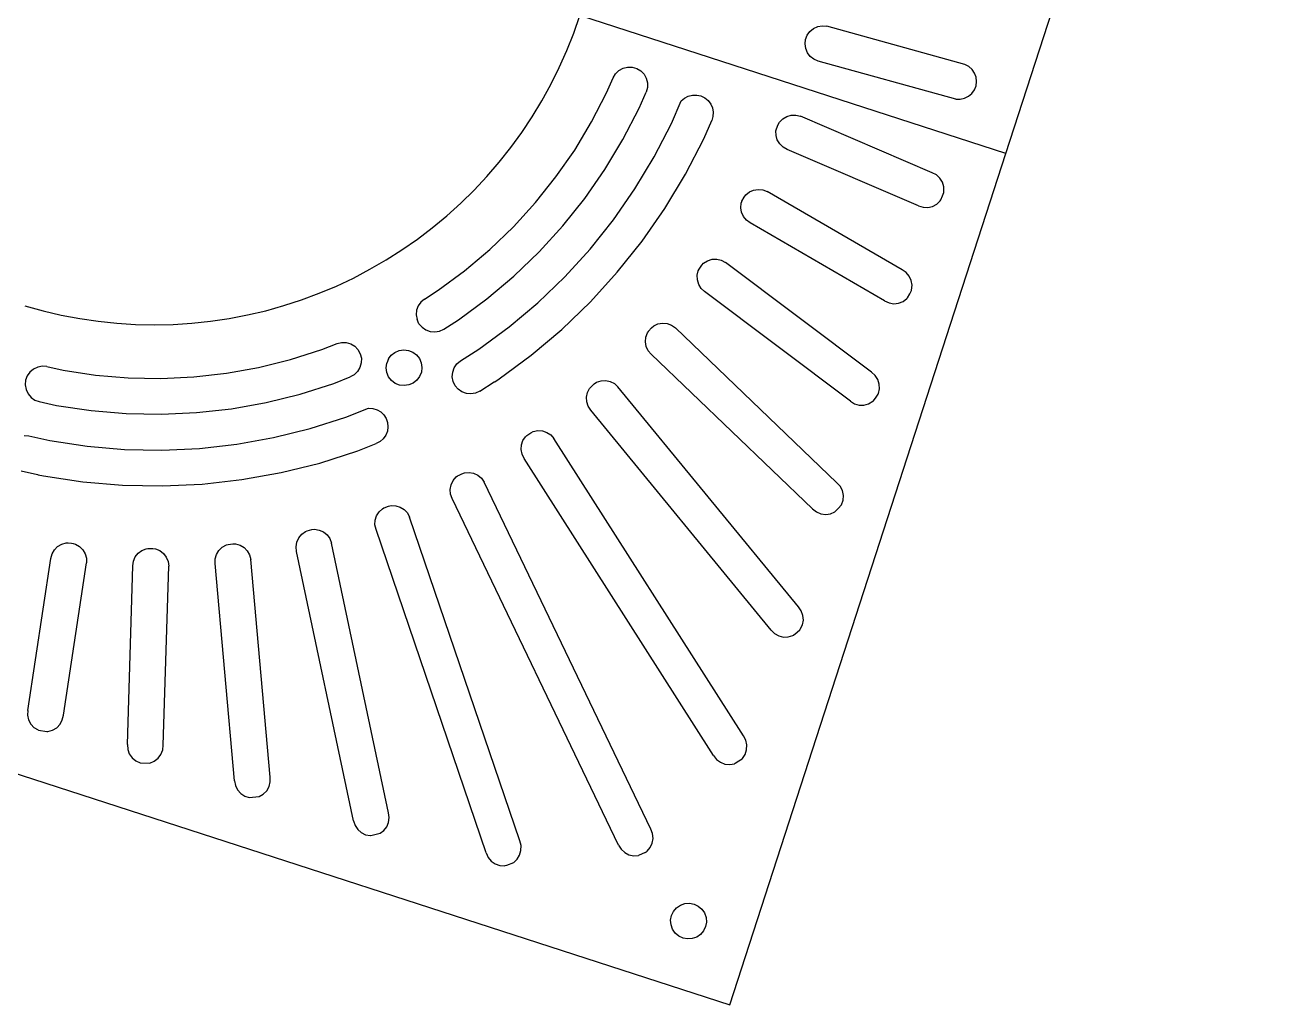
# Model space of a CAD drawing. Extents: x -2918 to -212, y 225 to 5715.
# Drawn here: x -2383.511 to -2382.458, y 388.919 to 389.74 of the extents above; entities that cross this region are included whole.
import ezdxf

# ---------------------------------------------------------------- set-up
doc = ezdxf.new("R2010")
doc.units = 0
doc.layers.get('0').update_dxf_attribs({"linetype": 'CONTINUOUS'})
doc.layers.add('ДВ_ГП_П_МАФ', color=20, linetype='CONTINUOUS')

# ---------------------------------------------------------------- blocks, each defined once
blk = doc.blocks.new('*U45')
at = {"color": 150}
for p, q in [((500, 0), (500, 500)), ((378.27, 34.96), (380.54, 36.15)), ((380.54, 36.15), (383.04, 36.72)), ((463, 40.22), (383.04, 36.72)), ((465.42, 39.81), (463, 40.22)), ((467.66, 38.83), (465.42, 39.81)), ((469.6, 37.33), (467.66, 38.83)), ((471.12, 35.41), (469.6, 37.33)), ((472.14, 33.18), (471.12, 35.41)), ((374.03, 26.08), (374.18, 28.64)), ((374.18, 28.64), (374.98, 31.08)), ((374.98, 31.08), (376.37, 33.23)), ((376.37, 33.23), (378.27, 34.96)), ((471.68, 25.99), (472.42, 28.33)), ((472.58, 30.77), (472.14, 33.18)), ((472.42, 28.33), (472.58, 30.77)), ((374.53, 23.56), (374.03, 26.08)), ((375.66, 21.25), (374.53, 23.56)), ((377.34, 19.31), (375.66, 21.25)), ((466.53, 20.96), (468.65, 22.19)), ((468.65, 22.19), (470.4, 23.91)), ((470.4, 23.91), (471.68, 25.99)), ((379.46, 17.87), (377.34, 19.31)), ((381.88, 17), (379.46, 17.87)), ((384.44, 16.78), (381.88, 17)), ((464.18, 20.27), (384.44, 16.78)), ((464.18, 20.27), (466.53, 20.96)), ((249.73, -10.47), (249.95, 0)), ((500, 0), (249.95, 0)), ((500, -500), (500, 0)), ((249.07, -20.91), (249.73, -10.47)), ((247.97, -31.33), (249.07, -20.91)), ((280.25, -22.56), (282.04, -20.66)), ((282.04, -20.66), (284.25, -19.28)), ((284.25, -19.28), (286.75, -18.52)), ((286.75, -18.52), (289.36, -18.43)), ((289.36, -18.43), (291.9, -19.02)), ((291.9, -19.02), (294.21, -20.25)), ((294.21, -20.25), (296.11, -22.03)), ((374.36, -22.35), (375.52, -20.01)), ((375.52, -20.01), (377.24, -18.05)), ((377.24, -18.05), (379.41, -16.61)), ((379.41, -16.61), (381.88, -15.77)), ((381.88, -15.77), (384.48, -15.6)), ((464.18, -22.99), (384.48, -15.6)), ((277.54, -36.52), (278.43, -27.41)), ((278.43, -27.41), (279.02, -24.87)), ((279.02, -24.87), (280.25, -22.56)), ((296.11, -22.03), (297.49, -24.25)), ((297.49, -24.25), (298.25, -26.75)), ((298.25, -26.75), (298.34, -29.36)), ((317.23, -41.72), (318.56, -28.04)), ((318.56, -28.04), (319.8, -25.98)), ((319.8, -25.98), (321.48, -24.26)), ((321.48, -24.26), (323.52, -22.98)), ((323.52, -22.98), (325.79, -22.21)), ((325.79, -22.21), (328.19, -21.99)), ((328.19, -21.99), (330.57, -22.33)), ((330.57, -22.33), (332.8, -23.22)), ((332.8, -23.22), (334.77, -24.6)), ((334.77, -24.6), (336.36, -26.4)), ((336.36, -26.4), (337.49, -28.52)), ((373.95, -26.53), (373.96, -26.48)), ((374.02, -27.51), (373.95, -26.53)), ((373.96, -26.48), (374.06, -23.86)), ((374.85, -29.98), (374.02, -27.51)), ((374.06, -23.86), (374.36, -22.35)), ((466.85, -23.42), (464.18, -22.99)), ((469.31, -24.54), (466.85, -23.42)), ((471.38, -26.28), (469.31, -24.54)), ((472.91, -28.51), (471.38, -26.28)), ((246.44, -41.68), (247.97, -31.33)), ((297.38, -39.12), (298.34, -29.36)), ((337.07, -44.32), (338.15, -33.26)), ((337.49, -28.52), (338.1, -30.85)), ((338.1, -30.85), (338.15, -33.26)), ((376.3, -32.16), (374.85, -29.98)), ((378.26, -33.88), (376.3, -32.16)), ((380.6, -35.03), (378.26, -33.88)), ((383.16, -35.54), (380.6, -35.03)), ((473.78, -31.07), (472.91, -28.51)), ((473.47, -35.97), (473.72, -33.52)), ((473.72, -33.52), (473.8, -31.42)), ((473.8, -31.42), (473.78, -31.07)), ((244.48, -51.97), (246.44, -41.68)), ((274.57, -54.6), (277.54, -36.52)), ((294.2, -58.5), (297.38, -39.12)), ((313.82, -62.39), (317.23, -41.72)), ((462.64, -42.92), (383.16, -35.54)), ((467.95, -42.18), (470.26, -40.78)), ((470.26, -40.78), (472.11, -38.81)), ((472.11, -38.81), (473.37, -36.41)), ((473.37, -36.41), (473.47, -35.97)), ((333.45, -66.28), (337.07, -44.32)), ((462.64, -42.92), (465.34, -42.91)), ((465.34, -42.91), (467.95, -42.18)), ((242.09, -62.16), (244.48, -51.97)), ((270.42, -72.45), (274.57, -54.6)), ((239.28, -72.24), (242.09, -62.16)), ((289.75, -77.62), (294.2, -58.5)), ((309.08, -82.79), (313.82, -62.39)), ((370.45, -64.66), (372.39, -62.92)), ((372.39, -62.92), (374.72, -61.74)), ((374.72, -61.74), (377.27, -61.2)), ((377.27, -61.2), (379.88, -61.35)), ((464.96, -79.67), (379.88, -61.35)), ((328.41, -87.97), (333.45, -66.28)), ((368.13, -70.89), (368.54, -68.3)), ((368.54, -68.3), (369.02, -66.84)), ((369.02, -66.84), (370.45, -64.66)), ((236.04, -82.2), (239.28, -72.24)), ((265.1, -89.99), (270.42, -72.45)), ((368.07, -71.93), (368.12, -70.95)), ((368.6, -74.48), (368.07, -71.93)), ((368.12, -70.95), (368.13, -70.89)), ((369.78, -76.81), (368.6, -74.48)), ((371.52, -78.75), (369.78, -76.81)), ((232.39, -92.01), (236.04, -82.2)), ((284.05, -96.41), (289.75, -77.62)), ((303, -102.84), (309.08, -82.79)), ((373.7, -80.18), (371.52, -78.75)), ((376.18, -80.99), (373.7, -80.18)), ((461.06, -99.26), (376.18, -80.99)), ((467.57, -80.4), (464.96, -79.67)), ((469.88, -81.81), (467.57, -80.4)), ((471.72, -83.79), (469.88, -81.81)), ((472.98, -86.18), (471.72, -83.79)), ((258.65, -107.14), (265.1, -89.99)), ((321.95, -109.27), (328.41, -87.97)), ((473.54, -88.83), (472.98, -86.18)), ((473.19, -91.25), (473.52, -89.18)), ((473.52, -89.18), (473.54, -88.83)), ((228.34, -101.66), (232.39, -92.01)), ((277.13, -114.79), (284.05, -96.41)), ((466.42, -99.16), (468.88, -98.05)), ((468.88, -98.05), (470.96, -96.31)), ((470.96, -96.31), (472.49, -94.09)), ((472.49, -94.09), (472.64, -93.66)), ((472.64, -93.66), (473.19, -91.25)), ((223.88, -111.13), (228.34, -101.66)), ((295.62, -122.45), (303, -102.84)), ((461.06, -99.26), (463.75, -99.58)), ((463.75, -99.58), (466.42, -99.16)), ((219.03, -120.41), (223.88, -111.13)), ((251.08, -123.83), (258.65, -107.14)), ((314.11, -130.11), (321.95, -109.27)), ((357.05, -114.29), (357.77, -111.77)), ((357.77, -111.77), (358.42, -110.38)), ((358.42, -110.38), (360.09, -108.38)), ((360.09, -108.38), (362.23, -106.88)), ((362.23, -106.88), (364.68, -105.99)), ((364.68, -105.99), (367.28, -105.76)), ((367.28, -105.76), (369.85, -106.22)), ((466.33, -139.44), (369.85, -106.22)), ((269.03, -132.68), (277.13, -114.79)), ((356.86, -115.31), (357.03, -114.34)), ((357.09, -117.91), (356.86, -115.31)), ((357.03, -114.34), (357.05, -114.29)), ((357.98, -120.36), (357.09, -117.91)), ((213.79, -129.48), (219.03, -120.41)), ((242.44, -139.98), (251.08, -123.83)), ((286.97, -141.53), (295.62, -122.45)), ((359.48, -122.5), (357.98, -120.36)), ((361.47, -124.18), (359.48, -122.5)), ((363.84, -125.28), (361.47, -124.18)), ((460.11, -158.43), (363.84, -125.28)), ((208.18, -138.32), (213.79, -129.48)), ((259.77, -149.99), (269.03, -132.68)), ((304.92, -150.39), (314.11, -130.11)), ((202.21, -146.91), (208.18, -138.32)), ((232.76, -155.54), (242.44, -139.98)), ((468.82, -140.48), (466.33, -139.44)), ((195.88, -155.25), (202.21, -146.91)), ((277.09, -160.01), (286.97, -141.53)), ((470.95, -142.15), (468.82, -140.48)), ((472.55, -144.33), (470.95, -142.15)), ((473.5, -146.86), (472.55, -144.33)), ((473.75, -149.56), (473.5, -146.86)), ((249.39, -166.67), (259.77, -149.99)), ((294.42, -170.02), (304.92, -150.39)), ((340.87, -156.06), (341.88, -153.64)), ((341.88, -153.64), (342.69, -152.34)), ((342.69, -152.34), (344.6, -150.55)), ((344.6, -150.55), (346.9, -149.32)), ((346.9, -149.32), (349.44, -148.73)), ((349.44, -148.73), (352.04, -148.81)), ((352.04, -148.81), (354.54, -149.57)), ((467.07, -204.09), (354.54, -149.57)), ((472.08, -154.65), (472.28, -154.25)), ((472.28, -154.25), (473.11, -151.92)), ((473.11, -151.92), (473.68, -149.91)), ((473.68, -149.91), (473.75, -149.56)), ((189.21, -163.32), (195.88, -155.25)), ((222.08, -170.43), (232.76, -155.54)), ((266.02, -177.79), (277.09, -160.01)), ((340.48, -159.66), (340.56, -157.05)), ((341.07, -162.2), (340.48, -159.66)), ((340.56, -157.05), (340.84, -156.11)), ((340.84, -156.11), (340.87, -156.06)), ((460.11, -158.43), (462.74, -159.06)), ((462.74, -159.06), (465.45, -158.97)), ((465.45, -158.97), (468.02, -158.16)), ((468.02, -158.16), (470.29, -156.68)), ((470.29, -156.68), (472.08, -154.65)), ((182.2, -171.1), (189.21, -163.32)), ((237.94, -182.62), (249.39, -166.67)), ((342.3, -164.5), (341.07, -162.2)), ((344.08, -166.4), (342.3, -164.5)), ((346.3, -167.78), (344.08, -166.4)), ((458.63, -222.2), (346.3, -167.78)), ((174.88, -178.58), (182.2, -171.1)), ((216.26, -177.51), (222.08, -170.43)), ((282.66, -188.92), (294.42, -170.02)), ((167.25, -185.75), (174.88, -178.58)), ((214.12, -182.22), (214.03, -184.83)), ((214.88, -179.72), (214.12, -182.22)), ((216.26, -177.51), (214.88, -179.72)), ((253.81, -194.81), (266.02, -177.79)), ((159.32, -192.59), (167.25, -185.75)), ((214.03, -184.83), (214.62, -187.37)), ((214.62, -187.37), (215.85, -189.67)), ((231.71, -190.21), (237.94, -182.62)), ((269.68, -207.01), (282.66, -188.92)), ((326.61, -189.63), (329.2, -189.35)), ((329.2, -189.35), (331.78, -189.74)), ((151.12, -199.09), (159.32, -192.59)), ((217.63, -191.58), (215.85, -189.67)), ((217.63, -191.58), (219.85, -192.96)), ((219.85, -192.96), (222.35, -193.72)), ((222.35, -193.72), (224.96, -193.81)), ((224.96, -193.81), (227.5, -193.22)), ((227.5, -193.22), (229.8, -191.99)), ((229.8, -191.99), (231.71, -190.21)), ((246.1, -204.19), (253.81, -194.81)), ((319.4, -196.55), (319.79, -195.65)), ((319.79, -195.65), (319.82, -195.6)), ((319.82, -195.6), (321.12, -193.32)), ((321.12, -193.32), (322.08, -192.12)), ((322.08, -192.12), (324.18, -190.58)), ((324.18, -190.58), (326.61, -189.63)), ((331.78, -189.74), (334.17, -190.79)), ((468, -276.71), (334.17, -190.79)), ((142.65, -205.24), (151.12, -199.09)), ((319, -199.13), (319.4, -196.55)), ((319.29, -201.72), (319, -199.13)), ((320.24, -204.15), (319.29, -201.72)), ((133.93, -211.04), (142.65, -205.24)), ((209.76, -210.92), (211.73, -209.2)), ((211.73, -209.2), (214.08, -208.06)), ((214.08, -208.06), (216.64, -207.55)), ((216.64, -207.55), (219.24, -207.73)), ((219.24, -207.73), (221.71, -208.58)), ((221.71, -208.58), (223.88, -210.03)), ((223.88, -210.03), (225.6, -212)), ((243.88, -211.51), (243.96, -208.9)), ((243.96, -208.9), (244.72, -206.41)), ((244.72, -206.41), (246.1, -204.19)), ((261.55, -216.89), (267.57, -209.58)), ((267.57, -209.58), (267.93, -209.31)), ((267.93, -209.31), (269.68, -207.01)), ((321.78, -206.26), (320.24, -204.15)), ((323.82, -207.89), (321.78, -206.26)), ((457.47, -293.69), (323.82, -207.89)), ((469.42, -205.42), (467.07, -204.09)), ((471.33, -207.34), (469.42, -205.42)), ((472.66, -209.69), (471.33, -207.34)), ((473.31, -212.32), (472.66, -209.69)), ((115.8, -221.5), (124.97, -216.46)), ((124.97, -216.46), (133.93, -211.04)), ((170.43, -222.08), (177.5, -216.26)), ((177.5, -216.26), (179.72, -214.88)), ((179.72, -214.88), (182.21, -214.12)), ((182.21, -214.12), (184.82, -214.04)), ((184.82, -214.04), (187.37, -214.63)), ((187.37, -214.63), (189.67, -215.86)), ((189.67, -215.86), (191.58, -217.64)), ((207.46, -215.56), (207.29, -218.16)), ((207.46, -215.56), (208.31, -213.09)), ((208.31, -213.09), (209.76, -210.92)), ((225.6, -212), (226.74, -214.34)), ((226.74, -214.34), (227.25, -216.91)), ((227.25, -216.91), (227.07, -219.51)), ((244.47, -214.06), (243.88, -211.51)), ((245.7, -216.36), (244.47, -214.06)), ((247.48, -218.27), (245.7, -216.36)), ((261.55, -216.89), (259.65, -218.67)), ((471.21, -219.5), (472.31, -217.29)), ((472.31, -217.29), (473.12, -215.36)), ((473.12, -215.36), (473.23, -215.02)), ((473.23, -215.02), (473.31, -212.32)), ((106.42, -226.16), (115.8, -221.5)), ((155.54, -232.76), (170.43, -222.08)), ((191.58, -217.64), (192.96, -219.86)), ((192.96, -219.86), (193.71, -222.35)), ((193.71, -222.35), (193.8, -224.96)), ((207.79, -220.72), (207.29, -218.16)), ((208.94, -223.07), (207.79, -220.72)), ((210.65, -225.03), (208.94, -223.07)), ((224.77, -224.15), (222.8, -225.86)), ((226.22, -221.98), (224.77, -224.15)), ((227.07, -219.51), (226.22, -221.98)), ((249.69, -219.65), (247.48, -218.27)), ((252.19, -220.41), (249.69, -219.65)), ((254.8, -220.49), (252.19, -220.41)), ((257.34, -219.9), (254.8, -220.49)), ((259.65, -218.67), (257.34, -219.9)), ((458.63, -222.2), (461.17, -223.15)), ((461.17, -223.15), (463.86, -223.38)), ((463.86, -223.38), (466.52, -222.88)), ((466.52, -222.88), (468.95, -221.68)), ((468.95, -221.68), (470.96, -219.88)), ((470.96, -219.88), (471.21, -219.5)), ((87.12, -234.27), (96.86, -230.42)), ((96.86, -230.42), (106.42, -226.16)), ((191.98, -229.81), (190.2, -231.72)), ((193.21, -227.51), (191.98, -229.81)), ((193.8, -224.96), (193.21, -227.51)), ((212.82, -226.49), (210.65, -225.03)), ((215.29, -227.34), (212.82, -226.49)), ((217.89, -227.51), (215.29, -227.34)), ((220.46, -227.01), (217.89, -227.51)), ((222.8, -225.86), (220.46, -227.01)), ((294.21, -232.35), (295.77, -230.24)), ((295.77, -230.24), (296.86, -229.17)), ((296.86, -229.17), (299.13, -227.88)), ((299.13, -227.88), (301.66, -227.23)), ((301.66, -227.23), (304.27, -227.26)), ((304.27, -227.26), (306.78, -227.96)), ((306.78, -227.96), (309.03, -229.28)), ((460.96, -354.75), (309.03, -229.28)), ((67.22, -240.74), (77.24, -237.71)), ((77.24, -237.71), (87.12, -234.27)), ((139.98, -242.44), (155.54, -232.76)), ((166.67, -249.39), (182.62, -237.94)), ((182.62, -237.94), (190.2, -231.72)), ((292.95, -238.36), (292.97, -235.75)), ((293.6, -240.89), (292.95, -238.36)), ((292.97, -235.75), (293.67, -233.24)), ((293.67, -233.24), (294.17, -232.4)), ((294.17, -232.4), (294.21, -232.35)), ((36.51, -247.26), (46.84, -245.52)), ((46.84, -245.52), (57.08, -243.34)), ((57.08, -243.34), (67.22, -240.74)), ((123.83, -251.08), (139.98, -242.44)), ((194.81, -253.81), (205.43, -245.08)), ((205.43, -245.08), (207.76, -244.5)), ((207.76, -244.5), (210.17, -244.48)), ((210.17, -244.48), (212.51, -245.01)), ((212.51, -245.01), (214.67, -246.08)), ((294.88, -243.16), (293.6, -240.89)), ((296.71, -245.02), (294.88, -243.16)), ((448.47, -370.35), (296.71, -245.02)), ((5.23, -249.89), (15.69, -249.45)), ((15.69, -249.45), (26.13, -248.58)), ((26.13, -248.58), (36.51, -247.26)), ((107.14, -258.65), (123.83, -251.08)), ((149.99, -259.77), (166.67, -249.39)), ((214.67, -246.08), (216.51, -247.61)), ((216.51, -247.61), (217.96, -249.54)), ((217.96, -249.54), (218.91, -251.75)), ((218.91, -251.75), (219.32, -254.11)), ((89.99, -265.1), (107.14, -258.65)), ((177.79, -266.02), (194.81, -253.81)), ((218.47, -258.81), (217.26, -260.89)), ((219.18, -256.51), (218.47, -258.81)), ((219.32, -254.11), (219.18, -256.51)), ((72.45, -270.42), (89.99, -265.1)), ((132.68, -269.03), (149.99, -259.77)), ((160.01, -277.09), (177.79, -266.02)), ((207.01, -269.68), (215.59, -262.62)), ((217.26, -260.89), (215.59, -262.62)), ((262.76, -269.02), (263.76, -266.6)), ((263.76, -266.6), (264.36, -265.82)), ((264.36, -265.82), (265.1, -265.1)), ((265.07, -265.07), (266.2, -263.87)), ((265.07, -265.07), (265.1, -265.1)), ((266.2, -263.87), (267.41, -262.94)), ((267.41, -262.94), (269.82, -261.94)), ((269.82, -261.94), (272.41, -261.59)), ((272.41, -261.59), (274.99, -261.93)), ((274.99, -261.93), (277.4, -262.92)), ((277.4, -262.92), (279.48, -264.51)), ((427.77, -420.23), (279.48, -264.51)), ((54.6, -274.57), (72.45, -270.42)), ((114.79, -277.13), (132.68, -269.03)), ((188.92, -282.66), (207.01, -269.68)), ((262.43, -271.6), (262.76, -269.02)), ((262.77, -274.19), (262.43, -271.6)), ((22.56, -280.25), (20.65, -282.04)), ((24.86, -279.02), (22.56, -280.25)), ((27.4, -278.43), (24.86, -279.02)), ((27.4, -278.43), (36.52, -277.54)), ((36.52, -277.54), (54.6, -274.57)), ((96.41, -284.05), (114.79, -277.13)), ((141.53, -286.97), (160.01, -277.09)), ((263.78, -276.6), (262.77, -274.19)), ((265.37, -278.66), (263.78, -276.6)), ((413.51, -434.23), (265.37, -278.66)), ((470.18, -278.31), (468, -276.71)), ((471.85, -280.44), (470.18, -278.31)), ((472.88, -282.94), (471.85, -280.44)), ((18.51, -286.75), (18.42, -289.36)), ((19.27, -284.25), (18.51, -286.75)), ((20.65, -282.04), (19.27, -284.25)), ((77.62, -289.75), (96.41, -284.05)), ((122.45, -295.62), (141.53, -286.97)), ((170.02, -294.42), (188.92, -282.66)), ((472.81, -288.3), (473.21, -285.62)), ((473.21, -285.62), (472.88, -282.94)), ((18.42, -289.36), (19.01, -291.9)), ((19.01, -291.9), (20.24, -294.2)), ((20.24, -294.2), (22.02, -296.11)), ((39.12, -297.38), (58.5, -294.2)), ((58.5, -294.2), (77.62, -289.75)), ((150.39, -304.92), (170.02, -294.42)), ((230.81, -295.42), (232.82, -293.74)), ((232.82, -293.74), (234.14, -292.96)), ((234.14, -292.96), (236.65, -292.25)), ((236.65, -292.25), (239.26, -292.21)), ((239.26, -292.21), (241.79, -292.86)), ((241.79, -292.86), (244.07, -294.13)), ((244.07, -294.13), (245.93, -295.95)), ((457.47, -293.69), (459.87, -294.93)), ((465.22, -295.3), (467.77, -294.4)), ((467.77, -294.4), (469.99, -292.85)), ((469.99, -292.85), (470.28, -292.51)), ((470.28, -292.51), (471.63, -290.44)), ((471.63, -290.44), (472.67, -288.62)), ((472.67, -288.62), (472.81, -288.3)), ((22.02, -296.11), (24.24, -297.49)), ((24.24, -297.49), (26.74, -298.25)), ((26.74, -298.25), (29.35, -298.34)), ((29.35, -298.34), (39.12, -297.38)), ((102.84, -303), (122.45, -295.62)), ((228.16, -300.96), (228.8, -298.43)), ((228.2, -303.57), (228.16, -300.96)), ((228.8, -298.43), (230.08, -296.16)), ((230.08, -296.16), (230.76, -295.45)), ((230.76, -295.45), (230.81, -295.42)), ((360.24, -449.02), (245.93, -295.95)), ((459.87, -294.93), (462.52, -295.48)), ((462.52, -295.48), (465.22, -295.3)), ((82.79, -309.08), (102.84, -303)), ((130.11, -314.11), (150.39, -304.92)), ((228.9, -306.08), (228.2, -303.57)), ((230.24, -308.33), (228.9, -306.08)), ((344.41, -461.22), (230.24, -308.33)), ((41.72, -317.23), (62.39, -313.82)), ((62.39, -313.82), (82.79, -309.08)), ((109.27, -321.95), (130.11, -314.11)), ((27.09, -319), (29.64, -318.41)), ((29.64, -318.41), (41.72, -317.23)), ((87.97, -328.41), (109.27, -321.95)), ((191.58, -323.59), (193.11, -321.49)), ((193.11, -321.49), (193.88, -320.87)), ((193.88, -320.87), (193.93, -320.84)), ((193.93, -320.84), (196.13, -319.41)), ((196.13, -319.41), (197.53, -318.79)), ((197.53, -318.79), (200.11, -318.39)), ((200.11, -318.39), (202.7, -318.66)), ((202.7, -318.66), (205.13, -319.6)), ((205.13, -319.6), (207.24, -321.14)), ((207.24, -321.14), (208.88, -323.17)), ((66.28, -333.45), (87.97, -328.41)), ((190.36, -328.62), (190.64, -326.03)), ((190.76, -331.2), (190.36, -328.62)), ((190.64, -326.03), (191.58, -323.59)), ((285.67, -456.7), (208.88, -323.17)), ((44.32, -337.07), (66.28, -333.45)), ((191.82, -333.59), (190.76, -331.2)), ((268.5, -466.93), (191.82, -333.59)), ((31.58, -338.31), (41.01, -337.39)), ((41.01, -337.39), (41.45, -337.46)), ((41.45, -337.46), (44.32, -337.07)), ((151.61, -344.13), (153.39, -342.22)), ((153.39, -342.22), (154.22, -341.7)), ((154.22, -341.7), (154.28, -341.68)), ((154.28, -341.68), (156.63, -340.52)), ((156.63, -340.52), (158.1, -340.07)), ((158.1, -340.07), (160.7, -339.98)), ((160.7, -339.98), (163.25, -340.57)), ((163.25, -340.57), (165.55, -341.79)), ((165.55, -341.79), (167.46, -343.57)), ((167.46, -343.57), (168.84, -345.78)), ((149.81, -348.98), (150.39, -346.44)), ((149.9, -351.59), (149.81, -348.98)), ((150.39, -346.44), (151.61, -344.13)), ((216.63, -458.07), (168.84, -345.78)), ((111.48, -358.08), (112.37, -357.66)), ((112.37, -357.66), (112.42, -357.64)), ((112.42, -357.64), (114.9, -356.78)), ((114.9, -356.78), (116.41, -356.5)), ((116.41, -356.5), (119.01, -356.72)), ((119.01, -356.72), (121.46, -357.61)), ((121.46, -357.61), (123.6, -359.09)), ((150.66, -354.08), (149.9, -351.59)), ((198.36, -466.18), (150.66, -354.08)), ((462.93, -356.6), (460.96, -354.75)), ((464.33, -358.91), (462.93, -356.6)), ((106.89, -366.96), (107.11, -364.36)), ((107.11, -364.36), (108, -361.9)), ((108, -361.9), (109.49, -359.76)), ((109.49, -359.76), (111.48, -358.08)), ((123.6, -359.09), (125.29, -361.09)), ((125.29, -361.09), (126.4, -363.45)), ((154.31, -459.51), (126.4, -363.45)), ((465.06, -361.52), (464.33, -358.91)), ((464.35, -366.83), (465.07, -364.22)), ((465.07, -364.22), (465.06, -361.52)), ((64.06, -372.2), (65.8, -370.25)), ((65.8, -370.25), (67.98, -368.82)), ((67.98, -368.82), (68.91, -368.51)), ((68.91, -368.51), (68.96, -368.5)), ((68.96, -368.5), (70.9, -368.07)), ((70.9, -368.07), (71.85, -367.91)), ((71.85, -367.91), (73.06, -367.84)), ((73.06, -367.84), (75.61, -368.37)), ((75.61, -368.37), (77.94, -369.54)), ((77.94, -369.54), (79.89, -371.27)), ((79.89, -371.27), (81.33, -373.45)), ((107.36, -369.52), (106.89, -366.96)), ((135.21, -465.38), (107.36, -369.52)), ((448.47, -370.35), (450.71, -371.87)), ((450.71, -371.87), (453.28, -372.73)), ((458.62, -372.29), (461.01, -371.01)), ((461.01, -371.01), (461.33, -370.7)), ((461.33, -370.7), (462.93, -368.82)), ((462.93, -368.82), (464.17, -367.13)), ((464.17, -367.13), (464.35, -366.83)), ((62.36, -377.09), (62.89, -374.53)), ((62.52, -379.69), (62.36, -377.09)), ((62.89, -374.53), (64.06, -372.2)), ((81.33, -373.45), (82.15, -375.93)), ((96.13, -460.82), (82.15, -375.93)), ((453.28, -372.73), (455.98, -372.87)), ((455.98, -372.87), (458.62, -372.29)), ((76.46, -464.37), (62.52, -379.69)), ((429.51, -422.3), (427.77, -420.23)), ((430.62, -424.77), (429.51, -422.3)), ((431.04, -427.44), (430.62, -424.77)), ((430.72, -430.13), (431.04, -427.44)), ((413.51, -434.23), (415.56, -436)), ((428.89, -433.55), (425.88, -436.39)), ((428.89, -433.55), (429.48, -432.91)), ((429.48, -432.91), (429.7, -432.63)), ((429.7, -432.63), (430.72, -430.13)), ((415.56, -436), (418, -437.16)), ((418, -437.16), (420.66, -437.63)), ((420.66, -437.63), (423.36, -437.36)), ((423.36, -437.36), (425.88, -436.39)), ((361.71, -451.29), (360.24, -449.02)), ((362.53, -453.86), (361.71, -451.29)), ((362.62, -456.57), (362.53, -453.86)), ((455.06, -457.58), (456.65, -455.51)), ((456.65, -455.51), (458.72, -453.92)), ((458.72, -453.92), (461.14, -452.92)), ((461.14, -452.92), (463.72, -452.58)), ((463.72, -452.58), (466.31, -452.92)), ((466.31, -452.92), (468.72, -453.92)), ((468.72, -453.92), (470.79, -455.51)), ((470.79, -455.51), (472.38, -457.58)), ((96.39, -463.51), (96.13, -460.82)), ((154.89, -462.15), (154.31, -459.51)), ((154.75, -464.85), (154.89, -462.15)), ((217.52, -460.62), (216.63, -458.07)), ((217.7, -463.32), (217.52, -460.62)), ((286.86, -459.13), (285.67, -456.7)), ((287.36, -461.79), (286.86, -459.13)), ((287.13, -464.48), (287.36, -461.79)), ((344.41, -461.22), (346.23, -463.23)), ((357.48, -464.13), (360.73, -461.46)), ((360.73, -461.46), (361.99, -459.2)), ((361.99, -459.2), (362.62, -456.57)), ((453.72, -462.58), (454.06, -459.99)), ((454.06, -465.16), (453.72, -462.58)), ((454.06, -459.99), (455.06, -457.58)), ((472.38, -457.58), (473.38, -459.99)), ((473.38, -459.99), (473.72, -462.58)), ((473.72, -462.58), (473.38, -465.16)), ((76.46, -464.37), (77.15, -466.99)), ((77.15, -466.99), (78.52, -469.32)), ((78.52, -469.32), (80.46, -471.21)), ((93, -470.66), (94.77, -468.62)), ((94.77, -468.62), (95.93, -466.18)), ((95.93, -466.18), (96.39, -463.51)), ((135.21, -465.38), (136.2, -467.9)), ((136.2, -467.9), (137.84, -470.05)), ((137.84, -470.05), (139.99, -471.69)), ((150.37, -471.37), (152.38, -469.66)), ((152.38, -469.66), (153.89, -467.42)), ((153.89, -467.42), (154.75, -464.85)), ((198.36, -466.18), (199.65, -468.55)), ((199.65, -468.55), (201.53, -470.5)), ((214.21, -470.22), (215.92, -468.37)), ((215.92, -468.37), (217.16, -465.97)), ((217.16, -465.97), (217.7, -463.32)), ((268.5, -466.93), (270.06, -469.14)), ((270.06, -469.14), (272.16, -470.84)), ((280.14, -471.89), (284.73, -469.04)), ((284.73, -469.04), (286.19, -467.02)), ((286.19, -467.02), (287.13, -464.48)), ((346.23, -463.23), (348.51, -464.67)), ((348.51, -464.67), (351.1, -465.45)), ((351.1, -465.45), (353.81, -465.5)), ((353.81, -465.5), (356.43, -464.83)), ((356.43, -464.83), (356.82, -464.61)), ((356.82, -464.61), (357.48, -464.13)), ((455.06, -467.58), (454.06, -465.16)), ((456.65, -469.65), (455.06, -467.58)), ((458.72, -471.24), (456.65, -469.65)), ((470.79, -469.65), (468.72, -471.24)), ((472.38, -467.58), (470.79, -469.65)), ((473.38, -465.16), (472.38, -467.58)), ((80.46, -471.21), (82.83, -472.5)), ((85.47, -473.11), (82.83, -472.5)), ((85.47, -473.11), (90.23, -472.31)), ((90.23, -472.31), (90.4, -472.27)), ((90.4, -472.27), (90.74, -472.16)), ((90.74, -472.16), (93, -470.66)), ((139.99, -471.69), (142.5, -472.69)), ((142.5, -472.69), (145.07, -472.97)), ((145.07, -472.97), (150.37, -471.37)), ((201.53, -470.5), (203.86, -471.87)), ((203.86, -471.87), (206.48, -472.56)), ((206.48, -472.56), (209.1, -472.54)), ((209.1, -472.54), (214.21, -470.22)), ((272.16, -470.84), (274.64, -471.93)), ((274.64, -471.93), (277.32, -472.31)), ((277.32, -472.31), (280, -471.95)), ((280, -471.95), (280.14, -471.89)), ((461.14, -472.24), (458.72, -471.24)), ((463.72, -472.58), (461.14, -472.24)), ((466.31, -472.24), (463.72, -472.58)), ((468.72, -471.24), (466.31, -472.24)), ((0, -500), (500, -500))]:
    blk.add_line(p, q, dxfattribs=at)

msp = doc.modelspace()

# ---------------------------------------------------------------- block references
at = {"layer": 'ДВ_ГП_П_МАФ', "color": 150, "xscale": 0.0015, "yscale": 0.0015, "zscale": 0.001, "rotation": 342.0391986975168}
msp.add_blockref('*U45', (-2383.4029, 389.8642), dxfattribs=at)

doc.saveas('drawing.dxf')
